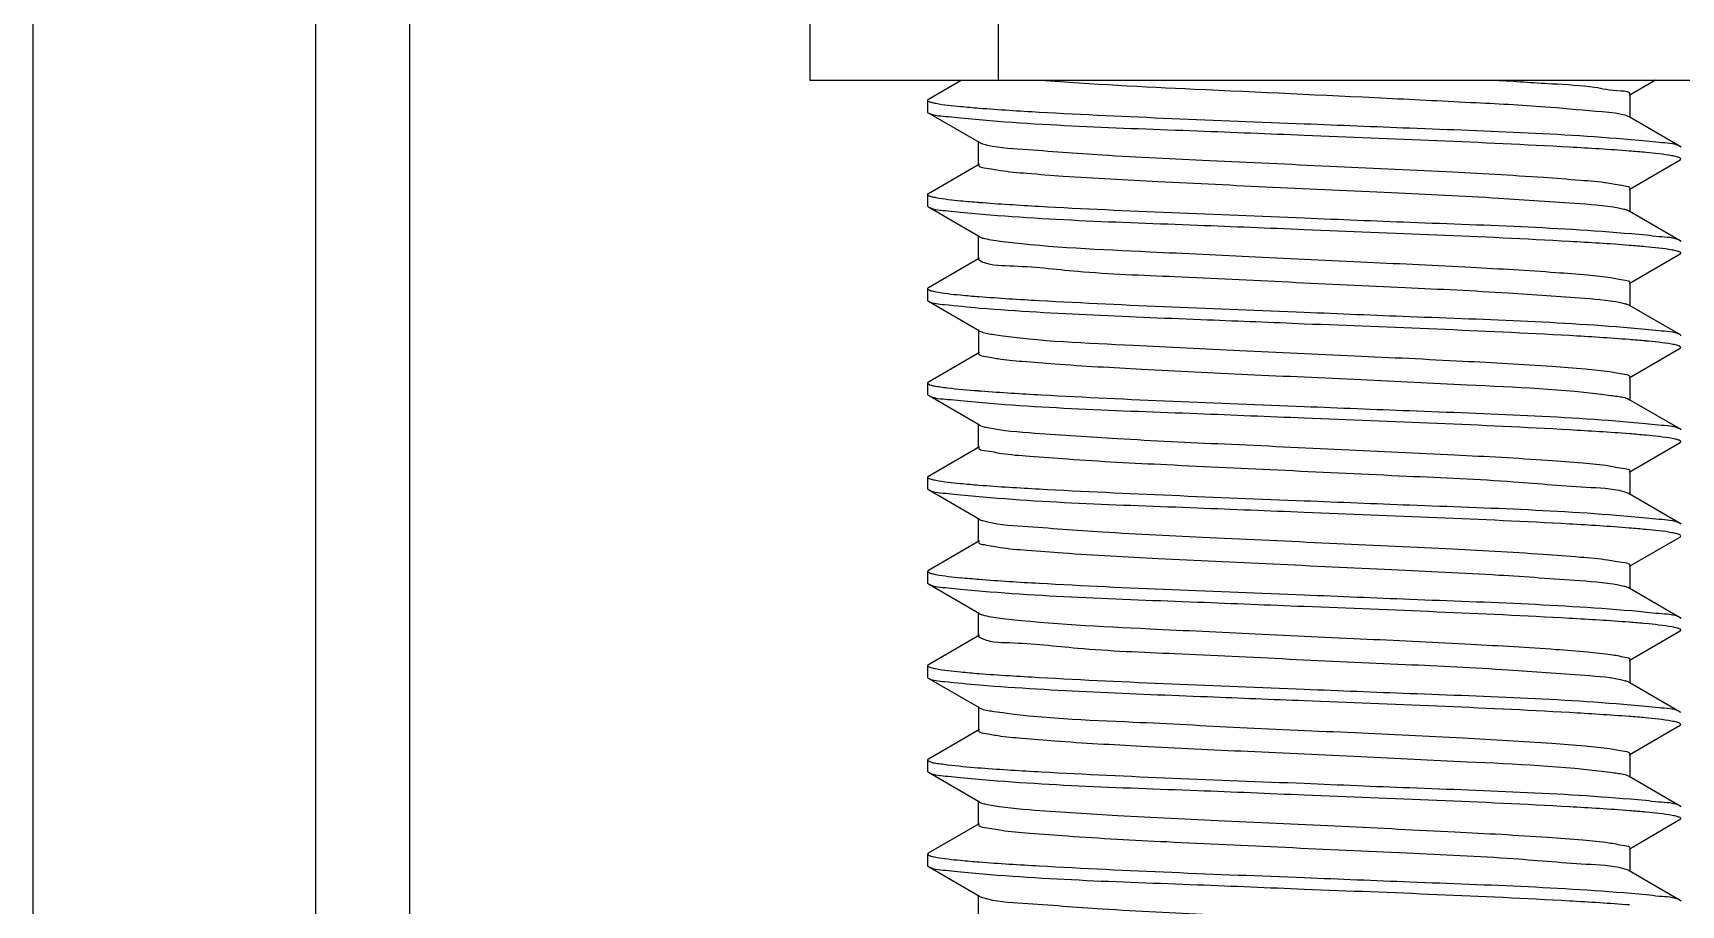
# Model space of a CAD drawing. Header units: inches. Extents: x -1293886 to -986005, y -15154 to 203628.
# Drawn here: x -1241614.5 to -1241495.2, y 86432.2 to 86495.3 of the extents above; entities that cross this region are included whole.
import ezdxf

# ---------------------------------------------------------------- set-up
doc = ezdxf.new("R2010")
doc.units = ezdxf.units.IN
doc.header["$LTSCALE"] = 100
doc.header["$MEASUREMENT"] = 0
doc.layers.add('W_DIM', color=4, linetype='Continuous')

# ---------------------------------------------------------------- blocks, each defined once
blk = doc.blocks.new('1111')
at = {"layer": 'W_DIM', "color": 7}
for p, q in [((-2281043.92, 1712124), (-2281043.92, 1710992.58)), ((-2281030.28, 1712124), (-2281030.28, 1710992.58)), ((-2281072.88, 1710856.26), (-2281072.88, 1711226.71)), ((-2281100.15, 1711126.01), (-2281100.15, 1710870.23)), ((-2281079.7, 1711126.01), (-2281079.7, 1710870.23)), ((-2281043.92, 1710992.58), (-2280904.19, 1710992.58)), ((-2281035.33, 1710991.21), (-2281032.96, 1710992.58)), ((-2280982.72, 1710992.58), (-2280984.63, 1710991.47)), ((-2281035.33, 1710991.21), (-2281035.4, 1710991.13)), ((-2281035.4, 1710991.13), (-2281035.4, 1710990.28)), ((-2280984.56, 1710991.56), (-2280984.56, 1710989.85)), ((-2281035.33, 1710990.2), (-2281035.4, 1710990.28)), ((-2281031.63, 1710988.06), (-2281035.33, 1710990.2)), ((-2280984.72, 1710989.98), (-2280984.63, 1710989.94)), ((-2280984.63, 1710989.94), (-2280980.93, 1710987.8)), ((-2281031.71, 1710986.45), (-2281031.71, 1710988.15)), ((-2280980.93, 1710987.8), (-2280980.87, 1710987.72)), ((-2281035.33, 1710984.39), (-2281031.63, 1710986.53)), ((-2280980.93, 1710986.8), (-2280984.63, 1710984.65)), ((-2280980.93, 1710986.8), (-2280980.87, 1710986.87)), ((-2281035.33, 1710984.39), (-2281035.4, 1710984.32)), ((-2281035.4, 1710984.32), (-2281035.4, 1710983.46)), ((-2280984.56, 1710984.74), (-2280984.56, 1710983.04)), ((-2281035.33, 1710983.39), (-2281035.4, 1710983.46)), ((-2281031.63, 1710981.25), (-2281035.33, 1710983.39)), ((-2280984.63, 1710983.12), (-2280980.93, 1710980.98)), ((-2281031.71, 1710979.63), (-2281031.71, 1710981.33)), ((-2281031.63, 1710981.25), (-2281031.53, 1710981.2)), ((-2280980.93, 1710980.98), (-2280980.87, 1710980.91)), ((-2281035.33, 1710977.57), (-2281031.63, 1710979.72)), ((-2280980.93, 1710979.98), (-2280984.63, 1710977.84)), ((-2280980.93, 1710979.98), (-2280980.87, 1710980.06)), ((-2280984.56, 1710977.93), (-2280984.56, 1710976.22)), ((-2281035.33, 1710977.57), (-2281035.4, 1710977.5)), ((-2281035.4, 1710977.5), (-2281035.4, 1710976.65)), ((-2281035.33, 1710976.57), (-2281035.4, 1710976.65)), ((-2281031.63, 1710974.43), (-2281035.33, 1710976.57)), ((-2280984.63, 1710976.31), (-2280980.93, 1710974.17)), ((-2281031.71, 1710974.52), (-2281031.71, 1710972.81)), ((-2280980.93, 1710973.16), (-2280984.63, 1710971.02)), ((-2280980.93, 1710974.17), (-2280980.87, 1710974.09)), ((-2280980.93, 1710973.16), (-2280980.87, 1710973.24)), ((-2281035.33, 1710970.76), (-2281031.63, 1710972.9)), ((-2281035.33, 1710970.76), (-2281035.4, 1710970.68)), ((-2281035.4, 1710970.68), (-2281035.4, 1710969.83)), ((-2280984.56, 1710971.11), (-2280984.56, 1710969.41)), ((-2281035.33, 1710969.76), (-2281035.4, 1710969.83)), ((-2281031.63, 1710967.62), (-2281035.33, 1710969.76)), ((-2280984.63, 1710969.49), (-2280980.93, 1710967.35)), ((-2281031.71, 1710966), (-2281031.71, 1710967.7)), ((-2280980.93, 1710967.35), (-2280980.87, 1710967.28)), ((-2281035.33, 1710963.94), (-2281031.63, 1710966.08)), ((-2280980.93, 1710966.35), (-2280984.63, 1710964.21)), ((-2280980.93, 1710966.35), (-2280980.87, 1710966.42)), ((-2281035.33, 1710963.94), (-2281035.4, 1710963.87)), ((-2281035.4, 1710963.87), (-2281035.4, 1710963.02)), ((-2280984.56, 1710964.29), (-2280984.56, 1710962.59)), ((-2281035.33, 1710962.94), (-2281035.4, 1710963.02)), ((-2281031.63, 1710960.8), (-2281035.33, 1710962.94)), ((-2280984.72, 1710962.72), (-2280984.63, 1710962.68)), ((-2280984.63, 1710962.68), (-2280980.93, 1710960.53)), ((-2281031.71, 1710959.18), (-2281031.71, 1710960.89)), ((-2280980.93, 1710960.53), (-2280980.87, 1710960.46)), ((-2281035.33, 1710957.13), (-2281031.63, 1710959.27)), ((-2280980.93, 1710959.53), (-2280984.63, 1710957.39)), ((-2280980.93, 1710959.53), (-2280980.87, 1710959.61)), ((-2281035.33, 1710957.13), (-2281035.4, 1710957.05)), ((-2281035.4, 1710957.05), (-2281035.4, 1710956.2)), ((-2280984.56, 1710957.48), (-2280984.56, 1710955.77)), ((-2281035.33, 1710956.13), (-2281035.4, 1710956.2)), ((-2281031.63, 1710953.98), (-2281035.33, 1710956.13)), ((-2280984.63, 1710955.86), (-2280980.93, 1710953.72)), ((-2281031.71, 1710952.37), (-2281031.71, 1710954.07)), ((-2281031.63, 1710953.98), (-2281031.53, 1710953.94)), ((-2280980.93, 1710952.72), (-2280984.63, 1710950.58)), ((-2280980.93, 1710953.72), (-2280980.87, 1710953.64)), ((-2280980.93, 1710952.72), (-2280980.87, 1710952.79)), ((-2281035.33, 1710950.31), (-2281031.63, 1710952.45)), ((-2280984.56, 1710950.66), (-2280984.56, 1710948.96)), ((-2281035.33, 1710950.31), (-2281035.4, 1710950.24)), ((-2281035.4, 1710950.24), (-2281035.4, 1710949.38)), ((-2281035.33, 1710949.31), (-2281035.4, 1710949.38)), ((-2281031.63, 1710947.17), (-2281035.33, 1710949.31)), ((-2280984.63, 1710949.04), (-2280980.93, 1710946.9)), ((-2281031.71, 1710947.25), (-2281031.71, 1710945.55)), ((-2280980.93, 1710946.9), (-2280980.87, 1710946.83)), ((-2281035.33, 1710943.49), (-2281031.63, 1710945.64)), ((-2280980.93, 1710945.9), (-2280984.63, 1710943.76)), ((-2280980.93, 1710945.9), (-2280980.87, 1710945.98)), ((-2281035.33, 1710943.49), (-2281035.4, 1710943.42)), ((-2281035.4, 1710943.42), (-2281035.4, 1710942.57)), ((-2280984.56, 1710943.85), (-2280984.56, 1710942.14)), ((-2281035.33, 1710942.49), (-2281035.4, 1710942.57)), ((-2281031.63, 1710940.35), (-2281035.33, 1710942.49)), ((-2280984.63, 1710942.23), (-2280980.93, 1710940.09)), ((-2281031.71, 1710938.73), (-2281031.71, 1710940.44)), ((-2280980.93, 1710940.09), (-2280980.87, 1710940.01)), ((-2281035.33, 1710936.68), (-2281031.63, 1710938.82)), ((-2280980.93, 1710939.09), (-2280984.63, 1710936.94)), ((-2280980.93, 1710939.09), (-2280980.87, 1710939.16)), ((-2281035.33, 1710936.68), (-2281035.4, 1710936.6)), ((-2281035.4, 1710936.6), (-2281035.4, 1710935.75)), ((-2280984.56, 1710937.03), (-2280984.56, 1710935.33)), ((-2281035.33, 1710935.68), (-2281035.4, 1710935.75)), ((-2281031.63, 1710933.54), (-2281035.33, 1710935.68)), ((-2280984.72, 1710935.45), (-2280984.63, 1710935.41)), ((-2280984.63, 1710935.41), (-2280980.93, 1710933.27)), ((-2281031.71, 1710931.92), (-2281031.71, 1710933.62)), ((-2280980.93, 1710933.27), (-2280980.87, 1710933.2))]:
    blk.add_line(p, q, dxfattribs=at)
for centre, radius, start, end in [((-2281025.98, 1711063.72), 73.38, 264.4922, 265.5586), ((-2280990.58, 1710910.83), 76.85, 84.6378, 85.5439), ((-2281025.95, 1711057.28), 73.76, 264.5118, 265.5533), ((-2280990.64, 1710903.22), 77.64, 84.669, 85.543), ((-2281025.99, 1711049.99), 73.29, 264.491, 265.556), ((-2280985.58, 1710973.9), 2.6, 73.8589, 74.9069), ((-2280990.68, 1710895.97), 78.08, 84.6853, 85.5419), ((-2281023.48, 1711074.04), 104.25, 265.4503, 265.5766), ((-2280990.59, 1710890.25), 76.98, 84.6443, 85.543), ((-2281025.98, 1711036.45), 73.38, 264.4922, 265.5586), ((-2280990.58, 1710883.56), 76.85, 84.6378, 85.5439), ((-2281025.95, 1711030.02), 73.76, 264.5118, 265.5533), ((-2280990.64, 1710875.96), 77.64, 84.669, 85.543), ((-2281025.99, 1711022.73), 73.29, 264.491, 265.556), ((-2280985.58, 1710946.63), 2.6, 73.8589, 74.9069), ((-2280990.68, 1710868.71), 78.08, 84.6853, 85.5419), ((-2281023.48, 1711046.77), 104.25, 265.4503, 265.5766), ((-2280990.59, 1710862.99), 76.98, 84.6443, 85.543), ((-2281025.98, 1711009.19), 73.38, 264.4922, 265.5586)]:
    blk.add_arc(centre, radius, start, end, dxfattribs=at)
for points, knots in [([(-2281027.21, 1710992.58), (-2281023.5, 1710992.29), (-2281015.15, 1710991.88), (-2281004.64, 1710991.41), (-2280996.07, 1710990.97), (-2280990.86, 1710990.71), (-2280987.22, 1710990.34), (-2280985.3, 1710990.21), (-2280984.72, 1710989.98)], [0, 0, 0, 0, 0.261947, 0.58881, 0.740857, 0.866927, 0.955861, 1, 1, 1, 1]), ([(-2280994.28, 1710992.58), (-2280992.92, 1710992.5), (-2280990.61, 1710992.33), (-2280987.36, 1710992.18), (-2280985.87, 1710991.81), (-2280984.56, 1710991.79), (-2280984.56, 1710991.56)], [0, 0, 0, 0, 0.416017, 0.731219, 0.928612, 1, 1, 1, 1]), ([(-2281035.4, 1710991.13), (-2281035.4, 1710991.1), (-2281035.29, 1710991.03), (-2281035.2, 1710991), (-2281035.14, 1710990.98)], [0, 0, 0, 0, 0.322656, 1, 1, 1, 1]), ([(-2281035.14, 1710990.98), (-2281035.03, 1710990.95), (-2281034.33, 1710990.8), (-2281033.62, 1710990.73), (-2281033.02, 1710990.68)], [0, 0, 0, 0, 0.159145, 1, 1, 1, 1]), ([(-2281033, 1710989.82), (-2281033.3, 1710989.85), (-2281034.07, 1710989.96), (-2281034.91, 1710989.96), (-2281035.33, 1710990.2)], [0, 0, 0, 0, 0.378132, 1, 1, 1, 1]), ([(-2281008.13, 1710988.58), (-2281010.71, 1710988.68), (-2281019, 1710989.03), (-2281027.3, 1710989.27), (-2281033, 1710989.82)], [0, 0, 0, 0, 0.310323, 1, 1, 1, 1]), ([(-2281031.66, 1710990.56), (-2281030.22, 1710990.44), (-2281022.38, 1710989.97), (-2281014.53, 1710989.68), (-2281008.13, 1710989.43)], [0, 0, 0, 0, 0.184477, 1, 1, 1, 1]), ([(-2281008.13, 1710989.43), (-2281005.58, 1710989.33), (-2280997.34, 1710988.97), (-2280989.08, 1710988.73), (-2280983.4, 1710988.19)], [0, 0, 0, 0, 0.308852, 1, 1, 1, 1]), ([(-2280984.6, 1710987.45), (-2280986.05, 1710987.56), (-2280993.89, 1710988.03), (-2281001.73, 1710988.32), (-2281008.13, 1710988.58)], [0, 0, 0, 0, 0.18453, 1, 1, 1, 1]), ([(-2281031.63, 1710988.06), (-2281031.6, 1710988.05), (-2281031.54, 1710988.02), (-2281031.46, 1710987.99), (-2281031.42, 1710987.98)], [0, 0, 0, 0, 0.430479, 1, 1, 1, 1]), ([(-2281031.42, 1710987.98), (-2281030.48, 1710987.7), (-2281027.55, 1710987.53), (-2281022.09, 1710987.09), (-2281014.69, 1710986.75), (-2281006.39, 1710986.37), (-2280998.34, 1710985.99), (-2280992.25, 1710985.67), (-2280988.42, 1710985.37), (-2280986.34, 1710985.21), (-2280985.36, 1710984.99), (-2280984.56, 1710984.89), (-2280984.56, 1710984.74)], [0, 0, 0, 0, 0.062951, 0.18524, 0.350271, 0.535399, 0.715185, 0.864922, 0.92187, 0.964113, 0.990297, 1, 1, 1, 1]), ([(-2280983.4, 1710988.19), (-2280983.09, 1710988.16), (-2280982.27, 1710988.05), (-2280981.38, 1710988.06), (-2280980.93, 1710987.8)], [0, 0, 0, 0, 0.37931, 1, 1, 1, 1]), ([(-2280981.18, 1710987.03), (-2280981.29, 1710987.07), (-2280982.03, 1710987.21), (-2280982.77, 1710987.28), (-2280983.39, 1710987.34)], [0, 0, 0, 0, 0.163145, 1, 1, 1, 1]), ([(-2281031.71, 1710986.45), (-2281031.71, 1710986.3), (-2281030.92, 1710986.2), (-2281029.97, 1710985.99), (-2281027.94, 1710985.82), (-2281024.2, 1710985.53), (-2281018.23, 1710985.22), (-2281010.32, 1710984.84), (-2281002.09, 1710984.46), (-2280994.68, 1710984.11), (-2280989.08, 1710983.71), (-2280986.04, 1710983.5), (-2280985, 1710983.25)], [0, 0, 0, 0, 0.00951, 0.035123, 0.076469, 0.132247, 0.279239, 0.456494, 0.640275, 0.805971, 0.931424, 1, 1, 1, 1]), ([(-2280980.87, 1710986.87), (-2280980.87, 1710986.91), (-2280981, 1710986.99), (-2280981.1, 1710987.01), (-2280981.18, 1710987.03)], [0, 0, 0, 0, 0.315061, 1, 1, 1, 1]), ([(-2281035.4, 1710984.32), (-2281035.4, 1710984.28), (-2281035.29, 1710984.21), (-2281035.2, 1710984.18), (-2281035.13, 1710984.16)], [0, 0, 0, 0, 0.322005, 1, 1, 1, 1]), ([(-2281035.13, 1710984.16), (-2281035.02, 1710984.13), (-2281034.32, 1710983.99), (-2281033.6, 1710983.92), (-2281033, 1710983.86)], [0, 0, 0, 0, 0.159397, 1, 1, 1, 1]), ([(-2281031.67, 1710983.74), (-2281030.22, 1710983.63), (-2281022.38, 1710983.15), (-2281014.53, 1710982.87), (-2281008.13, 1710982.61)], [0, 0, 0, 0, 0.184455, 1, 1, 1, 1]), ([(-2281033.02, 1710983.01), (-2281033.32, 1710983.04), (-2281034.08, 1710983.14), (-2281034.91, 1710983.15), (-2281035.33, 1710983.39)], [0, 0, 0, 0, 0.377931, 1, 1, 1, 1]), ([(-2281008.13, 1710981.76), (-2281010.71, 1710981.86), (-2281019.01, 1710982.22), (-2281027.32, 1710982.45), (-2281033.02, 1710983.01)], [0, 0, 0, 0, 0.310595, 1, 1, 1, 1]), ([(-2281008.13, 1710982.61), (-2281005.58, 1710982.51), (-2280997.34, 1710982.16), (-2280989.07, 1710981.92), (-2280983.39, 1710981.38)], [0, 0, 0, 0, 0.308927, 1, 1, 1, 1]), ([(-2280985, 1710983.25), (-2280984.92, 1710983.23), (-2280984.8, 1710983.2), (-2280984.68, 1710983.15), (-2280984.63, 1710983.12)], [0, 0, 0, 0, 0.59312, 1, 1, 1, 1]), ([(-2280984.61, 1710980.63), (-2280986.05, 1710980.74), (-2280993.89, 1710981.22), (-2281001.74, 1710981.5), (-2281008.13, 1710981.76)], [0, 0, 0, 0, 0.184554, 1, 1, 1, 1]), ([(-2280983.39, 1710981.38), (-2280983.08, 1710981.35), (-2280982.27, 1710981.23), (-2280981.38, 1710981.24), (-2280980.93, 1710980.98)], [0, 0, 0, 0, 0.379296, 1, 1, 1, 1]), ([(-2281031.53, 1710981.2), (-2281031.45, 1710981.17), (-2281030.93, 1710981.03), (-2281030.4, 1710980.97), (-2281029.96, 1710980.91)], [0, 0, 0, 0, 0.158312, 1, 1, 1, 1]), ([(-2281029.96, 1710980.91), (-2281026.43, 1710980.48), (-2281020.31, 1710980.23), (-2281011.53, 1710979.78), (-2281003.76, 1710979.43), (-2280996.53, 1710979.08), (-2280991.17, 1710978.78), (-2280987.86, 1710978.51), (-2280986.08, 1710978.35), (-2280985.23, 1710978.16), (-2280984.56, 1710978.06), (-2280984.56, 1710977.93)], [0, 0, 0, 0, 0.234088, 0.402448, 0.579889, 0.745639, 0.880314, 0.930897, 0.968237, 0.991317, 1, 1, 1, 1]), ([(-2280981.15, 1710980.21), (-2280981.27, 1710980.24), (-2280982.02, 1710980.4), (-2280982.79, 1710980.47), (-2280983.43, 1710980.53)], [0, 0, 0, 0, 0.159617, 1, 1, 1, 1]), ([(-2280980.87, 1710980.06), (-2280980.87, 1710980.09), (-2280980.98, 1710980.17), (-2280981.08, 1710980.19), (-2280981.15, 1710980.21)], [0, 0, 0, 0, 0.317967, 1, 1, 1, 1]), ([(-2281031.71, 1710979.63), (-2281031.71, 1710979.61), (-2281031.69, 1710979.58), (-2281031.65, 1710979.56), (-2281031.64, 1710979.55)], [0, 0, 0, 0, 0.402304, 1, 1, 1, 1]), ([(-2281031.64, 1710979.55), (-2281031, 1710979.17), (-2281028.48, 1710979.19), (-2281023.88, 1710978.62), (-2281017.08, 1710978.37), (-2281009.19, 1710977.97), (-2281001.15, 1710977.6), (-2280994, 1710977.26), (-2280988.71, 1710976.86), (-2280985.85, 1710976.66), (-2280984.9, 1710976.41)], [0, 0, 0, 0, 0.046973, 0.152409, 0.303029, 0.479455, 0.658932, 0.818305, 0.937036, 1, 1, 1, 1]), ([(-2281035.4, 1710977.5), (-2281035.4, 1710977.47), (-2281035.3, 1710977.4), (-2281035.21, 1710977.37), (-2281035.15, 1710977.35)], [0, 0, 0, 0, 0.324871, 1, 1, 1, 1]), ([(-2281031.63, 1710976.07), (-2281032.48, 1710976.14), (-2281033.69, 1710976.31), (-2281034.99, 1710976.38), (-2281035.33, 1710976.57)], [0, 0, 0, 0, 0.683734, 1, 1, 1, 1]), ([(-2281035.15, 1710977.35), (-2281035.04, 1710977.32), (-2281034.34, 1710977.17), (-2281033.62, 1710977.1), (-2281033.02, 1710977.04)], [0, 0, 0, 0, 0.157623, 1, 1, 1, 1]), ([(-2281031.67, 1710976.93), (-2281030.22, 1710976.81), (-2281022.38, 1710976.34), (-2281014.53, 1710976.05), (-2281008.13, 1710975.8)], [0, 0, 0, 0, 0.184436, 1, 1, 1, 1]), ([(-2281008.13, 1710974.94), (-2281010.47, 1710975.04), (-2281018.3, 1710975.36), (-2281026.14, 1710975.64), (-2281031.63, 1710976.07)], [0, 0, 0, 0, 0.297863, 1, 1, 1, 1]), ([(-2281008.13, 1710975.8), (-2281005.59, 1710975.69), (-2280997.35, 1710975.34), (-2280989.1, 1710975.1), (-2280983.43, 1710974.57)], [0, 0, 0, 0, 0.308576, 1, 1, 1, 1]), ([(-2280984.86, 1710976.39), (-2280984.81, 1710976.38), (-2280984.74, 1710976.36), (-2280984.66, 1710976.32), (-2280984.63, 1710976.31)], [0, 0, 0, 0, 0.572041, 1, 1, 1, 1]), ([(-2281031.63, 1710974.43), (-2281031.58, 1710974.4), (-2281031.24, 1710974.28), (-2281030.88, 1710974.23), (-2281030.58, 1710974.18)], [0, 0, 0, 0, 0.147905, 1, 1, 1, 1]), ([(-2280984.61, 1710973.81), (-2280986.05, 1710973.93), (-2280993.89, 1710974.4), (-2281001.74, 1710974.69), (-2281008.13, 1710974.94)], [0, 0, 0, 0, 0.184575, 1, 1, 1, 1]), ([(-2280983.43, 1710974.57), (-2280983.11, 1710974.54), (-2280982.29, 1710974.42), (-2280981.39, 1710974.43), (-2280980.93, 1710974.17)], [0, 0, 0, 0, 0.37952, 1, 1, 1, 1]), ([(-2281030.58, 1710974.18), (-2281027.25, 1710973.68), (-2281021.29, 1710973.48), (-2281012.6, 1710973), (-2281004.63, 1710972.66), (-2280997.13, 1710972.29), (-2280991.52, 1710971.99), (-2280988.05, 1710971.71), (-2280986.17, 1710971.55), (-2280985.28, 1710971.35), (-2280984.56, 1710971.25), (-2280984.56, 1710971.11)], [0, 0, 0, 0, 0.218787, 0.386207, 0.566108, 0.736243, 0.875583, 0.928118, 0.966979, 0.991, 1, 1, 1, 1]), ([(-2280981.18, 1710973.4), (-2280981.3, 1710973.44), (-2280982.05, 1710973.58), (-2280982.81, 1710973.66), (-2280983.45, 1710973.71)], [0, 0, 0, 0, 0.163234, 1, 1, 1, 1]), ([(-2280980.87, 1710973.24), (-2280980.87, 1710973.28), (-2280981, 1710973.36), (-2280981.1, 1710973.38), (-2280981.18, 1710973.4)], [0, 0, 0, 0, 0.313847, 1, 1, 1, 1]), ([(-2281031.71, 1710972.81), (-2281031.71, 1710972.68), (-2281031.01, 1710972.58), (-2281030.14, 1710972.38), (-2281028.31, 1710972.22), (-2281024.92, 1710971.95), (-2281019.43, 1710971.65), (-2281012.07, 1710971.28), (-2281004.2, 1710970.94), (-2280995.45, 1710970.48), (-2280989.41, 1710970.25), (-2280985.98, 1710969.78)], [0, 0, 0, 0, 0.00884, 0.032379, 0.070466, 0.122006, 0.258971, 0.426878, 0.605536, 0.773444, 1, 1, 1, 1]), ([(-2281035.4, 1710970.68), (-2281035.4, 1710970.65), (-2281035.08, 1710970.43), (-2281034.76, 1710970.45), (-2281034.47, 1710970.4)], [0, 0, 0, 0, 0.093121, 1, 1, 1, 1]), ([(-2281033.02, 1710969.38), (-2281033.32, 1710969.4), (-2281034.08, 1710969.51), (-2281034.91, 1710969.51), (-2281035.33, 1710969.76)], [0, 0, 0, 0, 0.377935, 1, 1, 1, 1]), ([(-2281034.47, 1710970.4), (-2281034.3, 1710970.37), (-2281033.39, 1710970.25), (-2281032.48, 1710970.17), (-2281031.75, 1710970.12)], [0, 0, 0, 0, 0.190828, 1, 1, 1, 1]), ([(-2281031.52, 1710970.1), (-2281030.07, 1710969.99), (-2281022.28, 1710969.52), (-2281014.48, 1710969.23), (-2281008.13, 1710968.98)], [0, 0, 0, 0, 0.18595, 1, 1, 1, 1]), ([(-2280985.98, 1710969.78), (-2280985.81, 1710969.76), (-2280985.37, 1710969.69), (-2280984.89, 1710969.64), (-2280984.63, 1710969.49)], [0, 0, 0, 0, 0.360643, 1, 1, 1, 1]), ([(-2281008.13, 1710968.13), (-2281010.71, 1710968.23), (-2281019.01, 1710968.59), (-2281027.32, 1710968.82), (-2281033.02, 1710969.38)], [0, 0, 0, 0, 0.310578, 1, 1, 1, 1]), ([(-2281008.13, 1710968.98), (-2281005.59, 1710968.88), (-2280997.36, 1710968.53), (-2280989.12, 1710968.28), (-2280983.45, 1710967.75)], [0, 0, 0, 0, 0.308379, 1, 1, 1, 1]), ([(-2281031.63, 1710967.62), (-2281031.57, 1710967.58), (-2281031.38, 1710967.52), (-2281031.19, 1710967.47), (-2281031.07, 1710967.45)], [0, 0, 0, 0, 0.388593, 1, 1, 1, 1]), ([(-2281031.07, 1710967.45), (-2281029.94, 1710967.22), (-2281026.79, 1710966.99), (-2281021.07, 1710966.6), (-2281013.65, 1710966.25), (-2281005.51, 1710965.88), (-2280997.73, 1710965.51), (-2280991.88, 1710965.2), (-2280988.23, 1710964.91), (-2280986.25, 1710964.75), (-2280985.32, 1710964.53), (-2280984.56, 1710964.44), (-2280984.56, 1710964.29)], [0, 0, 0, 0, 0.074051, 0.202548, 0.368862, 0.551322, 0.726125, 0.870472, 0.925123, 0.96561, 0.990669, 1, 1, 1, 1]), ([(-2280984.6, 1710967), (-2280986.05, 1710967.11), (-2280993.89, 1710967.59), (-2281001.73, 1710967.87), (-2281008.13, 1710968.13)], [0, 0, 0, 0, 0.184524, 1, 1, 1, 1]), ([(-2280983.45, 1710967.75), (-2280983.13, 1710967.72), (-2280982.3, 1710967.6), (-2280981.39, 1710967.61), (-2280980.93, 1710967.35)], [0, 0, 0, 0, 0.379704, 1, 1, 1, 1]), ([(-2281031.71, 1710966), (-2281031.71, 1710965.84), (-2281030.88, 1710965.75), (-2281029.88, 1710965.52), (-2281027.74, 1710965.36), (-2281023.83, 1710965.06), (-2281017.61, 1710964.74), (-2281009.44, 1710964.36), (-2281001.07, 1710963.95), (-2280993.67, 1710963.64), (-2280988.39, 1710963.14), (-2280985.55, 1710963.05), (-2280984.72, 1710962.72)], [0, 0, 0, 0, 0.009911, 0.036684, 0.079861, 0.138026, 0.290611, 0.473012, 0.659513, 0.823824, 0.942824, 1, 1, 1, 1]), ([(-2280981.14, 1710966.58), (-2280981.26, 1710966.61), (-2280982.01, 1710966.76), (-2280982.76, 1710966.83), (-2280983.4, 1710966.89)], [0, 0, 0, 0, 0.159226, 1, 1, 1, 1]), ([(-2280980.87, 1710966.42), (-2280980.87, 1710966.46), (-2280980.98, 1710966.53), (-2280981.07, 1710966.56), (-2280981.14, 1710966.58)], [0, 0, 0, 0, 0.318631, 1, 1, 1, 1]), ([(-2281035.4, 1710963.87), (-2281035.4, 1710963.83), (-2281035.29, 1710963.76), (-2281035.2, 1710963.74), (-2281035.14, 1710963.72)], [0, 0, 0, 0, 0.322656, 1, 1, 1, 1]), ([(-2281035.14, 1710963.72), (-2281035.03, 1710963.69), (-2281034.33, 1710963.54), (-2281033.62, 1710963.47), (-2281033.02, 1710963.41)], [0, 0, 0, 0, 0.159145, 1, 1, 1, 1]), ([(-2281033, 1710962.56), (-2281033.3, 1710962.59), (-2281034.07, 1710962.7), (-2281034.91, 1710962.7), (-2281035.33, 1710962.94)], [0, 0, 0, 0, 0.378132, 1, 1, 1, 1]), ([(-2281008.13, 1710961.31), (-2281010.71, 1710961.41), (-2281019, 1710961.77), (-2281027.3, 1710962), (-2281033, 1710962.56)], [0, 0, 0, 0, 0.310323, 1, 1, 1, 1]), ([(-2281031.66, 1710963.29), (-2281030.22, 1710963.18), (-2281022.38, 1710962.71), (-2281014.53, 1710962.42), (-2281008.13, 1710962.16)], [0, 0, 0, 0, 0.184477, 1, 1, 1, 1]), ([(-2281008.13, 1710962.16), (-2281005.58, 1710962.06), (-2280997.34, 1710961.71), (-2280989.08, 1710961.47), (-2280983.4, 1710960.93)], [0, 0, 0, 0, 0.308852, 1, 1, 1, 1]), ([(-2280984.6, 1710960.18), (-2280986.05, 1710960.3), (-2280993.89, 1710960.77), (-2281001.73, 1710961.06), (-2281008.13, 1710961.31)], [0, 0, 0, 0, 0.18453, 1, 1, 1, 1]), ([(-2281031.63, 1710960.8), (-2281031.6, 1710960.78), (-2281031.54, 1710960.75), (-2281031.46, 1710960.73), (-2281031.42, 1710960.72)], [0, 0, 0, 0, 0.430479, 1, 1, 1, 1]), ([(-2281031.42, 1710960.72), (-2281030.48, 1710960.44), (-2281027.55, 1710960.26), (-2281022.09, 1710959.83), (-2281014.69, 1710959.49), (-2281006.39, 1710959.1), (-2280998.34, 1710958.72), (-2280992.25, 1710958.41), (-2280988.42, 1710958.11), (-2280986.34, 1710957.94), (-2280985.36, 1710957.72), (-2280984.56, 1710957.63), (-2280984.56, 1710957.48)], [0, 0, 0, 0, 0.062951, 0.18524, 0.350271, 0.535399, 0.715185, 0.864922, 0.92187, 0.964113, 0.990297, 1, 1, 1, 1]), ([(-2280983.4, 1710960.93), (-2280983.09, 1710960.9), (-2280982.27, 1710960.79), (-2280981.38, 1710960.79), (-2280980.93, 1710960.53)], [0, 0, 0, 0, 0.37931, 1, 1, 1, 1]), ([(-2280981.18, 1710959.77), (-2280981.29, 1710959.8), (-2280982.03, 1710959.95), (-2280982.77, 1710960.02), (-2280983.39, 1710960.08)], [0, 0, 0, 0, 0.163145, 1, 1, 1, 1]), ([(-2281031.71, 1710959.18), (-2281031.71, 1710959.03), (-2281030.92, 1710958.94), (-2281029.97, 1710958.72), (-2281027.94, 1710958.56), (-2281024.2, 1710958.27), (-2281018.23, 1710957.95), (-2281010.32, 1710957.58), (-2281002.09, 1710957.2), (-2280994.68, 1710956.85), (-2280989.08, 1710956.45), (-2280986.04, 1710956.23), (-2280985, 1710955.98)], [0, 0, 0, 0, 0.00951, 0.035123, 0.076469, 0.132247, 0.279239, 0.456494, 0.640275, 0.805971, 0.931424, 1, 1, 1, 1]), ([(-2280980.87, 1710959.61), (-2280980.87, 1710959.65), (-2280981, 1710959.72), (-2280981.1, 1710959.75), (-2280981.18, 1710959.77)], [0, 0, 0, 0, 0.315061, 1, 1, 1, 1]), ([(-2281035.4, 1710957.05), (-2281035.4, 1710957.02), (-2281035.29, 1710956.95), (-2281035.2, 1710956.92), (-2281035.13, 1710956.9)], [0, 0, 0, 0, 0.322005, 1, 1, 1, 1]), ([(-2281035.13, 1710956.9), (-2281035.02, 1710956.87), (-2281034.32, 1710956.72), (-2281033.6, 1710956.65), (-2281033, 1710956.59)], [0, 0, 0, 0, 0.159397, 1, 1, 1, 1]), ([(-2281031.67, 1710956.48), (-2281030.22, 1710956.36), (-2281022.38, 1710955.89), (-2281014.53, 1710955.6), (-2281008.13, 1710955.35)], [0, 0, 0, 0, 0.184455, 1, 1, 1, 1]), ([(-2281033.02, 1710955.74), (-2281033.32, 1710955.77), (-2281034.08, 1710955.88), (-2281034.91, 1710955.88), (-2281035.33, 1710956.13)], [0, 0, 0, 0, 0.377931, 1, 1, 1, 1]), ([(-2281008.13, 1710954.5), (-2281010.71, 1710954.6), (-2281019.01, 1710954.95), (-2281027.32, 1710955.19), (-2281033.02, 1710955.74)], [0, 0, 0, 0, 0.310595, 1, 1, 1, 1]), ([(-2281008.13, 1710955.35), (-2281005.58, 1710955.25), (-2280997.34, 1710954.89), (-2280989.07, 1710954.65), (-2280983.39, 1710954.11)], [0, 0, 0, 0, 0.308927, 1, 1, 1, 1]), ([(-2280985, 1710955.98), (-2280984.92, 1710955.97), (-2280984.8, 1710955.93), (-2280984.68, 1710955.89), (-2280984.63, 1710955.86)], [0, 0, 0, 0, 0.59312, 1, 1, 1, 1]), ([(-2281031.53, 1710953.94), (-2281031.45, 1710953.91), (-2281030.93, 1710953.77), (-2281030.4, 1710953.7), (-2281029.96, 1710953.65)], [0, 0, 0, 0, 0.158312, 1, 1, 1, 1]), ([(-2280984.61, 1710953.37), (-2280986.05, 1710953.48), (-2280993.89, 1710953.95), (-2281001.74, 1710954.24), (-2281008.13, 1710954.5)], [0, 0, 0, 0, 0.184554, 1, 1, 1, 1]), ([(-2280983.39, 1710954.11), (-2280983.08, 1710954.08), (-2280982.27, 1710953.97), (-2280981.38, 1710953.98), (-2280980.93, 1710953.72)], [0, 0, 0, 0, 0.379296, 1, 1, 1, 1]), ([(-2281029.96, 1710953.65), (-2281026.43, 1710953.22), (-2281020.31, 1710952.96), (-2281011.53, 1710952.51), (-2281003.76, 1710952.17), (-2280996.53, 1710951.81), (-2280991.17, 1710951.52), (-2280987.86, 1710951.24), (-2280986.08, 1710951.09), (-2280985.23, 1710950.9), (-2280984.56, 1710950.79), (-2280984.56, 1710950.66)], [0, 0, 0, 0, 0.234088, 0.402448, 0.579889, 0.745639, 0.880314, 0.930897, 0.968237, 0.991317, 1, 1, 1, 1]), ([(-2280981.15, 1710952.95), (-2280981.27, 1710952.98), (-2280982.02, 1710953.13), (-2280982.79, 1710953.21), (-2280983.43, 1710953.27)], [0, 0, 0, 0, 0.159617, 1, 1, 1, 1]), ([(-2280980.87, 1710952.79), (-2280980.87, 1710952.83), (-2280980.98, 1710952.9), (-2280981.08, 1710952.93), (-2280981.15, 1710952.95)], [0, 0, 0, 0, 0.317967, 1, 1, 1, 1]), ([(-2281031.71, 1710952.37), (-2281031.71, 1710952.35), (-2281031.69, 1710952.31), (-2281031.65, 1710952.29), (-2281031.64, 1710952.28)], [0, 0, 0, 0, 0.402304, 1, 1, 1, 1]), ([(-2281031.64, 1710952.28), (-2281031, 1710951.91), (-2281028.48, 1710951.93), (-2281023.88, 1710951.36), (-2281017.08, 1710951.1), (-2281009.19, 1710950.7), (-2281001.15, 1710950.34), (-2280994, 1710950), (-2280988.71, 1710949.59), (-2280985.85, 1710949.4), (-2280984.9, 1710949.14)], [0, 0, 0, 0, 0.046973, 0.152409, 0.303029, 0.479455, 0.658932, 0.818305, 0.937036, 1, 1, 1, 1]), ([(-2281035.4, 1710950.24), (-2281035.4, 1710950.2), (-2281035.3, 1710950.13), (-2281035.21, 1710950.11), (-2281035.15, 1710950.09)], [0, 0, 0, 0, 0.324871, 1, 1, 1, 1]), ([(-2281031.63, 1710948.81), (-2281032.48, 1710948.87), (-2281033.69, 1710949.04), (-2281034.99, 1710949.11), (-2281035.33, 1710949.31)], [0, 0, 0, 0, 0.683734, 1, 1, 1, 1]), ([(-2281035.15, 1710950.09), (-2281035.04, 1710950.06), (-2281034.34, 1710949.91), (-2281033.62, 1710949.84), (-2281033.02, 1710949.78)], [0, 0, 0, 0, 0.157623, 1, 1, 1, 1]), ([(-2281031.67, 1710949.66), (-2281030.22, 1710949.55), (-2281022.38, 1710949.07), (-2281014.53, 1710948.79), (-2281008.13, 1710948.53)], [0, 0, 0, 0, 0.184436, 1, 1, 1, 1]), ([(-2281008.13, 1710947.68), (-2281010.47, 1710947.77), (-2281018.3, 1710948.1), (-2281026.14, 1710948.38), (-2281031.63, 1710948.81)], [0, 0, 0, 0, 0.297863, 1, 1, 1, 1]), ([(-2281008.13, 1710948.53), (-2281005.59, 1710948.43), (-2280997.35, 1710948.08), (-2280989.1, 1710947.84), (-2280983.43, 1710947.3)], [0, 0, 0, 0, 0.308576, 1, 1, 1, 1]), ([(-2280984.86, 1710949.13), (-2280984.81, 1710949.12), (-2280984.74, 1710949.09), (-2280984.66, 1710949.06), (-2280984.63, 1710949.04)], [0, 0, 0, 0, 0.572041, 1, 1, 1, 1]), ([(-2281031.63, 1710947.17), (-2281031.58, 1710947.14), (-2281031.24, 1710947.01), (-2281030.88, 1710946.96), (-2281030.58, 1710946.92)], [0, 0, 0, 0, 0.147905, 1, 1, 1, 1]), ([(-2281030.58, 1710946.92), (-2281027.25, 1710946.41), (-2281021.29, 1710946.22), (-2281012.6, 1710945.74), (-2281004.63, 1710945.4), (-2280997.13, 1710945.03), (-2280991.52, 1710944.73), (-2280988.05, 1710944.44), (-2280986.17, 1710944.28), (-2280985.28, 1710944.08), (-2280984.56, 1710943.98), (-2280984.56, 1710943.85)], [0, 0, 0, 0, 0.218787, 0.386207, 0.566108, 0.736243, 0.875583, 0.928118, 0.966979, 0.991, 1, 1, 1, 1]), ([(-2280984.61, 1710946.55), (-2280986.05, 1710946.66), (-2280993.89, 1710947.14), (-2281001.74, 1710947.43), (-2281008.13, 1710947.68)], [0, 0, 0, 0, 0.184575, 1, 1, 1, 1]), ([(-2280983.43, 1710947.3), (-2280983.11, 1710947.27), (-2280982.29, 1710947.16), (-2280981.39, 1710947.17), (-2280980.93, 1710946.9)], [0, 0, 0, 0, 0.37952, 1, 1, 1, 1]), ([(-2280981.18, 1710946.14), (-2280981.3, 1710946.17), (-2280982.05, 1710946.32), (-2280982.81, 1710946.39), (-2280983.45, 1710946.45)], [0, 0, 0, 0, 0.163234, 1, 1, 1, 1]), ([(-2280980.87, 1710945.98), (-2280980.87, 1710946.01), (-2280981, 1710946.09), (-2280981.1, 1710946.12), (-2280981.18, 1710946.14)], [0, 0, 0, 0, 0.313847, 1, 1, 1, 1]), ([(-2281031.71, 1710945.55), (-2281031.71, 1710945.41), (-2281031.01, 1710945.31), (-2281030.14, 1710945.12), (-2281028.31, 1710944.96), (-2281024.92, 1710944.68), (-2281019.43, 1710944.38), (-2281012.07, 1710944.02), (-2281004.2, 1710943.68), (-2280995.45, 1710943.22), (-2280989.41, 1710942.98), (-2280985.98, 1710942.52)], [0, 0, 0, 0, 0.00884, 0.032379, 0.070466, 0.122006, 0.258971, 0.426878, 0.605536, 0.773444, 1, 1, 1, 1]), ([(-2281035.4, 1710943.42), (-2281035.4, 1710943.39), (-2281035.08, 1710943.16), (-2281034.76, 1710943.18), (-2281034.47, 1710943.14)], [0, 0, 0, 0, 0.093121, 1, 1, 1, 1]), ([(-2281033.02, 1710942.11), (-2281033.32, 1710942.14), (-2281034.08, 1710942.25), (-2281034.91, 1710942.25), (-2281035.33, 1710942.49)], [0, 0, 0, 0, 0.377935, 1, 1, 1, 1]), ([(-2281034.47, 1710943.14), (-2281034.3, 1710943.11), (-2281033.39, 1710942.99), (-2281032.48, 1710942.91), (-2281031.75, 1710942.85)], [0, 0, 0, 0, 0.190828, 1, 1, 1, 1]), ([(-2281008.13, 1710940.86), (-2281010.71, 1710940.97), (-2281019.01, 1710941.32), (-2281027.32, 1710941.56), (-2281033.02, 1710942.11)], [0, 0, 0, 0, 0.310578, 1, 1, 1, 1]), ([(-2281031.52, 1710942.83), (-2281030.07, 1710942.72), (-2281022.28, 1710942.25), (-2281014.48, 1710941.97), (-2281008.13, 1710941.72)], [0, 0, 0, 0, 0.18595, 1, 1, 1, 1]), ([(-2280985.98, 1710942.52), (-2280985.81, 1710942.5), (-2280985.37, 1710942.42), (-2280984.89, 1710942.38), (-2280984.63, 1710942.23)], [0, 0, 0, 0, 0.360643, 1, 1, 1, 1]), ([(-2281008.13, 1710941.72), (-2281005.59, 1710941.61), (-2280997.36, 1710941.26), (-2280989.12, 1710941.02), (-2280983.45, 1710940.49)], [0, 0, 0, 0, 0.308379, 1, 1, 1, 1]), ([(-2280984.6, 1710939.73), (-2280986.05, 1710939.85), (-2280993.89, 1710940.32), (-2281001.73, 1710940.61), (-2281008.13, 1710940.86)], [0, 0, 0, 0, 0.184524, 1, 1, 1, 1]), ([(-2281031.63, 1710940.35), (-2281031.57, 1710940.31), (-2281031.38, 1710940.25), (-2281031.19, 1710940.21), (-2281031.07, 1710940.19)], [0, 0, 0, 0, 0.388593, 1, 1, 1, 1]), ([(-2281031.07, 1710940.19), (-2281029.94, 1710939.96), (-2281026.79, 1710939.72), (-2281021.07, 1710939.34), (-2281013.65, 1710938.99), (-2281005.51, 1710938.62), (-2280997.73, 1710938.24), (-2280991.88, 1710937.93), (-2280988.23, 1710937.64), (-2280986.25, 1710937.48), (-2280985.32, 1710937.27), (-2280984.56, 1710937.18), (-2280984.56, 1710937.03)], [0, 0, 0, 0, 0.074051, 0.202548, 0.368862, 0.551322, 0.726125, 0.870472, 0.925123, 0.96561, 0.990669, 1, 1, 1, 1]), ([(-2280983.45, 1710940.49), (-2280983.13, 1710940.46), (-2280982.3, 1710940.34), (-2280981.39, 1710940.35), (-2280980.93, 1710940.09)], [0, 0, 0, 0, 0.379704, 1, 1, 1, 1]), ([(-2280981.14, 1710939.31), (-2280981.26, 1710939.35), (-2280982.01, 1710939.5), (-2280982.76, 1710939.57), (-2280983.4, 1710939.63)], [0, 0, 0, 0, 0.159226, 1, 1, 1, 1]), ([(-2281031.71, 1710938.73), (-2281031.71, 1710938.58), (-2281030.88, 1710938.49), (-2281029.88, 1710938.26), (-2281027.74, 1710938.1), (-2281023.83, 1710937.79), (-2281017.61, 1710937.47), (-2281009.44, 1710937.09), (-2281001.07, 1710936.69), (-2280993.67, 1710936.38), (-2280988.39, 1710935.88), (-2280985.55, 1710935.78), (-2280984.72, 1710935.45)], [0, 0, 0, 0, 0.009911, 0.036684, 0.079861, 0.138026, 0.290611, 0.473012, 0.659513, 0.823824, 0.942824, 1, 1, 1, 1]), ([(-2280980.87, 1710939.16), (-2280980.87, 1710939.19), (-2280980.98, 1710939.27), (-2280981.07, 1710939.29), (-2280981.14, 1710939.31)], [0, 0, 0, 0, 0.318631, 1, 1, 1, 1]), ([(-2281035.4, 1710936.6), (-2281035.4, 1710936.57), (-2281035.29, 1710936.5), (-2281035.2, 1710936.47), (-2281035.14, 1710936.45)], [0, 0, 0, 0, 0.322656, 1, 1, 1, 1]), ([(-2281035.14, 1710936.45), (-2281035.03, 1710936.42), (-2281034.33, 1710936.28), (-2281033.62, 1710936.21), (-2281033.02, 1710936.15)], [0, 0, 0, 0, 0.159145, 1, 1, 1, 1]), ([(-2281031.66, 1710936.03), (-2281030.22, 1710935.92), (-2281022.38, 1710935.44), (-2281014.53, 1710935.15), (-2281008.13, 1710934.9)], [0, 0, 0, 0, 0.184477, 1, 1, 1, 1]), ([(-2281033, 1710935.29), (-2281033.3, 1710935.32), (-2281034.07, 1710935.43), (-2281034.91, 1710935.43), (-2281035.33, 1710935.68)], [0, 0, 0, 0, 0.378132, 1, 1, 1, 1]), ([(-2281008.13, 1710934.05), (-2281010.71, 1710934.15), (-2281019, 1710934.51), (-2281027.3, 1710934.74), (-2281033, 1710935.29)], [0, 0, 0, 0, 0.310323, 1, 1, 1, 1]), ([(-2281008.13, 1710934.9), (-2281005.58, 1710934.8), (-2280997.34, 1710934.45), (-2280989.08, 1710934.2), (-2280983.4, 1710933.67)], [0, 0, 0, 0, 0.308852, 1, 1, 1, 1]), ([(-2280984.6, 1710932.92), (-2280986.05, 1710933.03), (-2280993.89, 1710933.51), (-2281001.73, 1710933.79), (-2281008.13, 1710934.05)], [0, 0, 0, 0, 0.18453, 1, 1, 1, 1]), ([(-2280983.4, 1710933.67), (-2280983.09, 1710933.64), (-2280982.27, 1710933.52), (-2280981.38, 1710933.53), (-2280980.93, 1710933.27)], [0, 0, 0, 0, 0.37931, 1, 1, 1, 1]), ([(-2281031.63, 1710933.54), (-2281031.6, 1710933.52), (-2281031.54, 1710933.49), (-2281031.46, 1710933.47), (-2281031.42, 1710933.45)], [0, 0, 0, 0, 0.430479, 1, 1, 1, 1]), ([(-2281031.42, 1710933.45), (-2281030.48, 1710933.17), (-2281027.55, 1710933), (-2281022.09, 1710932.56), (-2281014.69, 1710932.23), (-2281006.39, 1710931.84), (-2280998.34, 1710931.46), (-2280992.25, 1710931.14), (-2280988.42, 1710930.84), (-2280986.34, 1710930.68), (-2280985.36, 1710930.46), (-2280984.56, 1710930.37), (-2280984.56, 1710930.21)], [0, 0, 0, 0, 0.062951, 0.18524, 0.350271, 0.535399, 0.715185, 0.864922, 0.92187, 0.964113, 0.990297, 1, 1, 1, 1])]:
    blk.add_open_spline(points, degree=3, knots=knots, dxfattribs=at)

msp = doc.modelspace()

# ---------------------------------------------------------------- block references
at = {"layer": 'W_DIM'}
msp.add_blockref('1111', (1039485.65, -1624500.72), dxfattribs=at)

doc.saveas('drawing.dxf')
